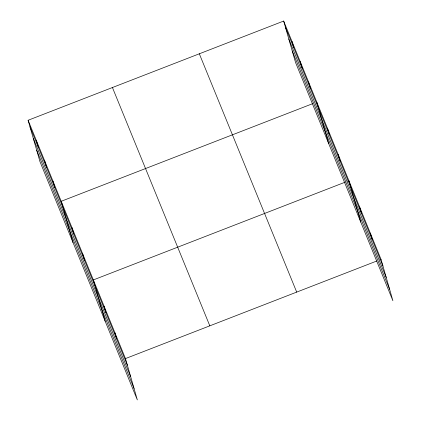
<?xml version="1.0" encoding="UTF-8"?>
<svg xmlns="http://www.w3.org/2000/svg" width="421" height="421" viewBox="0 0 421 421"><rect width="100%" height="100%" fill="white"/><g stroke="black" fill="none" stroke-linecap="round" stroke-linejoin="round"><path stroke-width="0.63" d="M28.102 120.269L125.479 358.576L137.341 399.95L39.963 161.643L28.102 120.269L283.659 21.05L381.037 259.357L392.898 300.731L295.521 62.424L283.659 21.05M312.493 103.734L61.208 201.291L73.07 242.664M345.236 182.14L93.341 279.933L105.208 321.307M347.678 181.193L348.904 180.714L360.765 222.088M125.479 358.576L376.758 261.02M379.816 259.831L381.037 259.357M285.549 27.628L382.926 265.94M288.838 39.111L386.215 277.418M292.232 50.941L389.609 289.248M199.322 53.793L296.7 292.1M112.433 87.526L209.811 325.833M29.986 126.847L127.363 365.154M33.28 138.33L130.657 376.637M36.669 150.16L134.046 388.467M370.327 233.145L372.211 239.723M359.613 206.932L361.502 213.51M338.189 154.502L340.079 161.085M327.48 128.289L329.364 134.867M316.766 102.077L328.633 143.45M308.493 81.816L310.377 88.399M300.215 61.561L302.099 68.144M291.937 41.305L293.821 47.889M114.765 332.364L116.654 338.942M104.055 306.146L105.939 312.729M82.632 253.721L84.516 260.299M71.917 227.508L73.807 234.087M52.93 181.035L54.819 187.619M44.652 160.78L46.542 167.363M36.374 140.525L38.264 147.103"/></g></svg>
